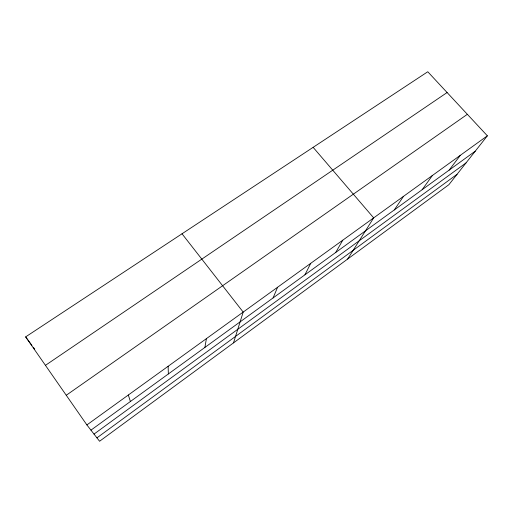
<?xml version="1.0" encoding="UTF-8"?>
<svg xmlns="http://www.w3.org/2000/svg" width="513" height="513" viewBox="0 0 513 513"><rect width="100%" height="100%" fill="white"/><g stroke="black" fill="none" stroke-linecap="round" stroke-linejoin="round"><path stroke-width="0.77" d="M204.899 347.429L206.393 338.657M233.498 342.889L243.188 312.09L182.019 233.787M273.083 297.931L277.591 287.254M304.934 274.814L310.763 263.304M335.707 252.467L342.774 240.193M347.654 259.046L373.676 217.878L313.135 147.334M394.26 209.964L403.539 196.319M422.135 189.727L432.408 175.478M449.131 170.13L460.328 155.317M487.35 135.81L448.901 184.68L99.58 441.251L86.889 424.931L25.65 336.887L427.771 71.749L487.35 135.81L86.889 424.931M96.938 437.858L457.083 174.279M94.014 434.094L466.041 162.897M90.948 430.15L475.288 151.136M66.254 395.266L467.356 114.309M45.439 365.339L447.099 92.532M25.65 336.887L31.947 345.384M33.326 347.243L34.717 349.122M128.333 395.01L130.398 401.519M168.136 366.276L168.354 373.964"/></g></svg>
